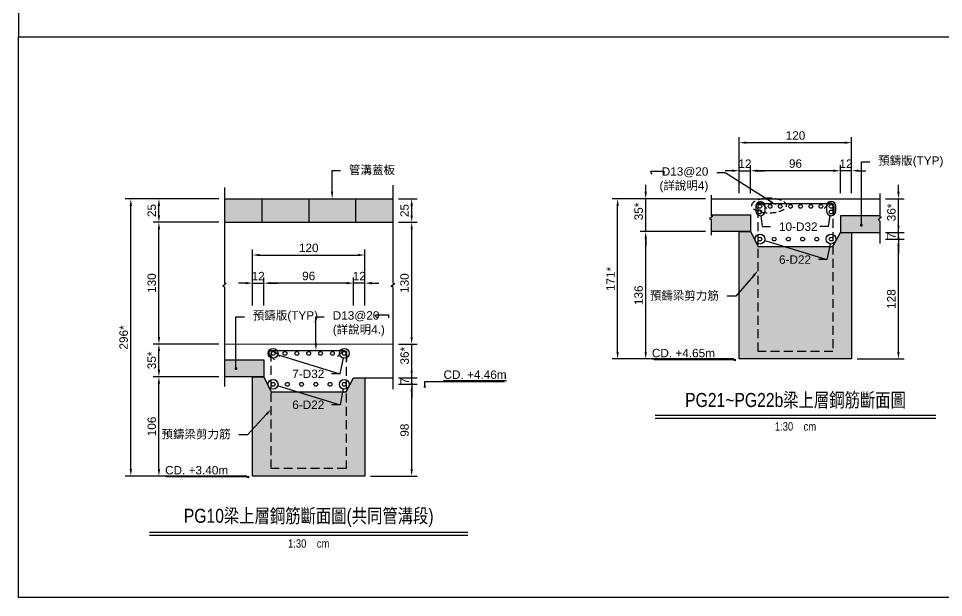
# Model space of a CAD drawing. Header units: millimetres. Extents: x 4668 to 40173, y -3560 to 14620.
# Drawn here: x 10666 to 11654, y 194 to 812 of the extents above; entities that cross this region are included whole.
import ezdxf
from ezdxf import colors
from ezdxf.entities.mleader import LeaderData, LeaderLine
from ezdxf.enums import TextEntityAlignment as Align
from ezdxf.math import Vec2, Vec3

# ---------------------------------------------------------------- set-up
doc = ezdxf.new("R2010")
doc.units = ezdxf.units.MM
doc.linetypes.add('DASHED', pattern=[19.05, 12.7, -6.35])
doc.linetypes.add('HIDDEN2', pattern=[4.7625, 3.175, -1.5875])
doc.layers.get('0').transparency = 0.5
for name, color, linetype, transparency in [('HB_0', 7, 'Continuous', 0.5), ('HB_HATCH', 253, 'Continuous', 0.5), ('預鑄版_HATCH', 253, 'Continuous', 0.8)]:
    doc.layers.add(name, color=color, linetype=linetype, transparency=transparency)
for name, color, linetype in [('HB_DIM', 1, 'Continuous'), ('HB_TXT_CTEXT', 2, 'Continuous'), ('鋼筋', 3, 'Continuous')]:
    doc.layers.add(name, color=color, linetype=linetype)
doc.styles.get("Standard").update_dxf_attribs({"font": 'arial.ttf'})
doc.dimstyles.new('30', dxfattribs={"dimscale": 3, "dimtxt": 3, "dimasz": 2.5, "dimexe": 2, "dimexo": 2, "dimgap": 1, "dimtad": 1, "dimdsep": 46, "dimtxsty": 'Standard', "dimcen": 0, "dimclrd": 1, "dimclre": 1, "dimclrt": 2, "dimadec": 0, "dimazin": 0, "dimtfac": 1, "dimtix": 1, "dimtmove": 2, "dimatfit": 3, "dimfxl": 1, "dimtolj": 1, "dimtzin": 0, "dimarcsym": 0})

# ---------------------------------------------------------------- blocks, each defined once
blk = doc.blocks.new('共管蓋板')
at = {"layer": 'HB_0'}
h = blk.add_hatch(color=253, dxfattribs=at)
h.dxf.hatch_style = 1
h.paths.add_polyline_path([(90, 0), (-90, 0), (-90, -25), (90, -25)])
at = {"layer": 'HB_0', "linetype": 'Continuous'}
for p, q in [((-90, 0), (90, 0)), ((-90, -25), (90, -25))]:
    blk.add_line(p, q, dxfattribs=at)
at = {"layer": 'HB_0'}
for points in [[(0, 0), (0, -25)], [(50, 0), (50, -25)], [(-50, 0), (-50, -25)]]:
    blk.add_lwpolyline(points, dxfattribs=at)
blk = doc.blocks.new('*U82')
at = {"layer": 'HB_0', "color": 3, "linetype": 'Continuous'}
blk.add_circle((0, 0), 2, dxfattribs=at)
blk = doc.blocks.new('*U81')
at = {"layer": 'HB_0', "color": 0, "linetype": 'ByBlock', "lineweight": -2}
for p in [(0, 0), (6.91, -13.54), (13.83, -27.07), (20.74, -40.61), (27.66, -54.14), (34.57, -67.68)]:
    blk.add_blockref('*U82', p, dxfattribs=at)
blk = doc.blocks.new('_DotBlank')
at = {"color": 0, "linetype": 'ByBlock', "lineweight": -2}
blk.add_line((-0.5, 0), (-1, 0), dxfattribs=at)
blk.add_circle((0, 0), 0.5, dxfattribs=at)
blk = doc.blocks.new('*U84')
at = {"layer": 'HB_0', "color": 3, "linetype": 'Continuous'}
blk.add_circle((0, 0), 2, dxfattribs=at)
blk = doc.blocks.new('*U83')
at = {"layer": 'HB_0', "color": 0, "linetype": 'ByBlock', "lineweight": -2}
for p in [(0, 0), (4.94, -9.67), (9.88, -19.34), (14.82, -29.01), (19.76, -38.67), (24.7, -48.34), (29.63, -58.01), (34.57, -67.68)]:
    blk.add_blockref('*U84', p, dxfattribs=at)
blk = doc.blocks.new('*U86')
at = {"layer": 'HB_0', "color": 3, "linetype": 'Continuous'}
blk.add_circle((0, 0), 2, dxfattribs=at)
blk = doc.blocks.new('*U85')
at = {"layer": 'HB_0', "color": 0, "linetype": 'ByBlock', "lineweight": -2}
for p in [(0, 0), (5.76, -11.28), (11.52, -22.56), (17.29, -33.84), (23.05, -45.12), (28.81, -56.4), (34.57, -67.68)]:
    blk.add_blockref('*U86', p, dxfattribs=at)
blk = doc.blocks.new('*U88')
at = {"layer": 'HB_0', "color": 3, "linetype": 'Continuous'}
blk.add_circle((0, 0), 2, dxfattribs=at)
blk = doc.blocks.new('*U87')
at = {"layer": 'HB_0', "color": 0, "linetype": 'ByBlock', "lineweight": -2}
for p in [(0, 0), (6.91, -13.54), (13.83, -27.07), (20.74, -40.61), (27.66, -54.14), (34.57, -67.68)]:
    blk.add_blockref('*U88', p, dxfattribs=at)
blk = doc.blocks.new('*D101')
at = {"layer": 'Defpoints', "color": 0}
for p in [(10785.57, 619.34), (10885.57, 619.34), (10915.57, 323.34)]:
    blk.add_point(p, dxfattribs=at)
at = {"layer": 'HB_DIM', "color": 1, "linetype": 'Continuous', "lineweight": -2}
for p, q in [((10879.57, 619.34), (10779.57, 619.34)), ((10785.57, 330.84), (10785.57, 611.84)), ((10909.57, 323.34), (10779.57, 323.34))]:
    blk.add_line(p, q, dxfattribs=at)
at = {"layer": 'HB_DIM', "color": 1}
for points in [[(10786.82, 611.84), (10784.32, 611.84), (10785.57, 619.34)], [(10784.32, 330.84), (10786.82, 330.84), (10785.57, 323.34)]]:
    blk.add_solid(points, dxfattribs=at)
at = {"layer": 'HB_DIM', "color": 2, "insert": (10777.93, 471.34), "char_height": 9, "attachment_point": 5, "rotation": 90}
blk.add_mtext('\\A1;296*', dxfattribs=at)
blk = doc.blocks.new('*D102')
at = {"layer": 'Defpoints', "color": 0}
for p in [(11065.57, 428.34), (11085.57, 428.34), (11065.57, 421.34)]:
    blk.add_point(p, dxfattribs=at)
at = {"layer": 'HB_DIM', "color": 1, "linetype": 'Continuous', "lineweight": -2}
for p, q in [((11085.57, 435.84), (11085.57, 443.34)), ((11071.57, 428.34), (11091.57, 428.34)), ((11085.57, 421.34), (11085.57, 428.34)), ((11071.57, 421.34), (11091.57, 421.34)), ((11085.57, 413.84), (11085.57, 406.34))]:
    blk.add_line(p, q, dxfattribs=at)
at = {"layer": 'HB_DIM', "color": 1}
for points in [[(11084.32, 435.84), (11086.82, 435.84), (11085.57, 428.34)], [(11086.82, 413.84), (11084.32, 413.84), (11085.57, 421.34)]]:
    blk.add_solid(points, dxfattribs=at)
at = {"layer": 'HB_DIM', "color": 2, "insert": (11078.07, 424.84), "char_height": 9, "attachment_point": 5, "rotation": 90}
blk.add_mtext('\\A1;7', dxfattribs=at)
blk = doc.blocks.new('*D103')
at = {"layer": 'Defpoints', "color": 0}
for p in [(11065.57, 464.34), (11085.57, 464.34), (11065.57, 428.34)]:
    blk.add_point(p, dxfattribs=at)
at = {"layer": 'HB_DIM', "color": 1, "linetype": 'Continuous', "lineweight": -2}
for p, q in [((11085.57, 471.84), (11085.57, 479.34)), ((11071.57, 464.34), (11091.57, 464.34)), ((11085.57, 428.34), (11085.57, 464.34)), ((11071.57, 428.34), (11091.57, 428.34)), ((11085.57, 420.84), (11085.57, 413.34))]:
    blk.add_line(p, q, dxfattribs=at)
at = {"layer": 'HB_DIM', "color": 1}
for points in [[(11084.32, 471.84), (11086.82, 471.84), (11085.57, 464.34)], [(11086.82, 420.84), (11084.32, 420.84), (11085.57, 428.34)]]:
    blk.add_solid(points, dxfattribs=at)
at = {"layer": 'HB_DIM', "color": 2, "insert": (11078.07, 451.84), "char_height": 9, "attachment_point": 5, "rotation": 90}
blk.add_mtext('\\A1;36*', dxfattribs=at)
blk = doc.blocks.new('*D104')
at = {"layer": 'Defpoints', "color": 0}
for p in [(11065.57, 421.34), (11085.57, 421.34), (11035.57, 323.34)]:
    blk.add_point(p, dxfattribs=at)
at = {"layer": 'HB_DIM', "color": 1, "linetype": 'Continuous', "lineweight": -2}
for p, q in [((11071.57, 421.34), (11091.57, 421.34)), ((11085.57, 330.84), (11085.57, 413.84)), ((11041.57, 323.34), (11091.57, 323.34))]:
    blk.add_line(p, q, dxfattribs=at)
at = {"layer": 'HB_DIM', "color": 1}
for points in [[(11086.82, 413.84), (11084.32, 413.84), (11085.57, 421.34)], [(11084.32, 330.84), (11086.82, 330.84), (11085.57, 323.34)]]:
    blk.add_solid(points, dxfattribs=at)
at = {"layer": 'HB_DIM', "color": 2, "insert": (11077.98, 372.34), "char_height": 9, "attachment_point": 5, "rotation": 90}
blk.add_mtext('\\A1;98', dxfattribs=at)
blk = doc.blocks.new('*D105')
at = {"layer": 'Defpoints', "color": 0}
for p in [(11065.57, 594.34), (11085.57, 594.34), (11065.57, 464.34)]:
    blk.add_point(p, dxfattribs=at)
at = {"layer": 'HB_DIM', "color": 1, "linetype": 'Continuous', "lineweight": -2}
for p, q in [((11071.57, 594.34), (11091.57, 594.34)), ((11085.57, 471.84), (11085.57, 586.84)), ((11071.57, 464.34), (11091.57, 464.34))]:
    blk.add_line(p, q, dxfattribs=at)
at = {"layer": 'HB_DIM', "color": 1}
for points in [[(11086.82, 586.84), (11084.32, 586.84), (11085.57, 594.34)], [(11084.32, 471.84), (11086.82, 471.84), (11085.57, 464.34)]]:
    blk.add_solid(points, dxfattribs=at)
at = {"layer": 'HB_DIM', "color": 2, "insert": (11077.98, 529.34), "char_height": 9, "attachment_point": 5, "rotation": 90}
blk.add_mtext('\\A1;130', dxfattribs=at)
blk = doc.blocks.new('*D106')
at = {"layer": 'Defpoints', "color": 0}
for p in [(11065.57, 619.34), (11085.57, 619.34), (11065.57, 594.34)]:
    blk.add_point(p, dxfattribs=at)
at = {"layer": 'HB_DIM', "color": 1, "linetype": 'Continuous', "lineweight": -2}
for p, q in [((11071.57, 619.34), (11091.57, 619.34)), ((11085.57, 601.84), (11085.57, 611.84)), ((11071.57, 594.34), (11091.57, 594.34))]:
    blk.add_line(p, q, dxfattribs=at)
at = {"layer": 'HB_DIM', "color": 1}
for points in [[(11086.82, 611.84), (11084.32, 611.84), (11085.57, 619.34)], [(11084.32, 601.84), (11086.82, 601.84), (11085.57, 594.34)]]:
    blk.add_solid(points, dxfattribs=at)
at = {"layer": 'HB_DIM', "color": 2, "insert": (11077.98, 606.84), "char_height": 9, "attachment_point": 5, "rotation": 90}
blk.add_mtext('\\A1;25', dxfattribs=at)
blk = doc.blocks.new('*D107')
at = {"layer": 'Defpoints', "color": 0}
for p in [(10815.57, 619.34), (10885.57, 619.34), (10885.57, 594.34)]:
    blk.add_point(p, dxfattribs=at)
at = {"layer": 'HB_DIM', "color": 1, "linetype": 'Continuous', "lineweight": -2}
for p, q in [((10879.57, 619.34), (10809.57, 619.34)), ((10815.57, 601.84), (10815.57, 611.84)), ((10879.57, 594.34), (10809.57, 594.34))]:
    blk.add_line(p, q, dxfattribs=at)
at = {"layer": 'HB_DIM', "color": 1}
for points in [[(10816.82, 611.84), (10814.32, 611.84), (10815.57, 619.34)], [(10814.32, 601.84), (10816.82, 601.84), (10815.57, 594.34)]]:
    blk.add_solid(points, dxfattribs=at)
at = {"layer": 'HB_DIM', "color": 2, "insert": (10807.98, 606.84), "char_height": 9, "attachment_point": 5, "rotation": 90}
blk.add_mtext('\\A1;25', dxfattribs=at)
blk = doc.blocks.new('*D108')
at = {"layer": 'Defpoints', "color": 0}
for p in [(10815.57, 594.34), (10885.57, 594.34), (10885.57, 464.34)]:
    blk.add_point(p, dxfattribs=at)
at = {"layer": 'HB_DIM', "color": 1, "linetype": 'Continuous', "lineweight": -2}
for p, q in [((10879.57, 594.34), (10809.57, 594.34)), ((10815.57, 471.84), (10815.57, 586.84)), ((10879.57, 464.34), (10809.57, 464.34))]:
    blk.add_line(p, q, dxfattribs=at)
at = {"layer": 'HB_DIM', "color": 1}
for points in [[(10816.82, 586.84), (10814.32, 586.84), (10815.57, 594.34)], [(10814.32, 471.84), (10816.82, 471.84), (10815.57, 464.34)]]:
    blk.add_solid(points, dxfattribs=at)
at = {"layer": 'HB_DIM', "color": 2, "insert": (10807.98, 529.34), "char_height": 9, "attachment_point": 5, "rotation": 90}
blk.add_mtext('\\A1;130', dxfattribs=at)
blk = doc.blocks.new('*D109')
at = {"layer": 'Defpoints', "color": 0}
for p in [(10815.57, 429.34), (10885.57, 429.34), (10915.57, 323.34)]:
    blk.add_point(p, dxfattribs=at)
at = {"layer": 'HB_DIM', "color": 1, "linetype": 'Continuous', "lineweight": -2}
for p, q in [((10879.57, 429.34), (10809.57, 429.34)), ((10815.57, 330.84), (10815.57, 421.84)), ((10909.57, 323.34), (10809.57, 323.34))]:
    blk.add_line(p, q, dxfattribs=at)
at = {"layer": 'HB_DIM', "color": 1}
for points in [[(10816.82, 421.84), (10814.32, 421.84), (10815.57, 429.34)], [(10814.32, 330.84), (10816.82, 330.84), (10815.57, 323.34)]]:
    blk.add_solid(points, dxfattribs=at)
at = {"layer": 'HB_DIM', "color": 2, "insert": (10807.98, 376.34), "char_height": 9, "attachment_point": 5, "rotation": 90}
blk.add_mtext('\\A1;106', dxfattribs=at)
blk = doc.blocks.new('*D110')
at = {"layer": 'Defpoints', "color": 0}
for p in [(10927.57, 529.34), (10927.57, 499.34), (11023.57, 499.34)]:
    blk.add_point(p, dxfattribs=at)
at = {"layer": 'HB_DIM', "color": 1, "linetype": 'Continuous', "lineweight": -2}
for p, q in [((10927.57, 505.34), (10927.57, 535.34)), ((11023.57, 505.34), (11023.57, 535.34)), ((11016.07, 529.34), (10935.07, 529.34))]:
    blk.add_line(p, q, dxfattribs=at)
at = {"layer": 'HB_DIM', "color": 1}
for points in [[(10935.07, 530.59), (10935.07, 528.09), (10927.57, 529.34)], [(11016.07, 528.09), (11016.07, 530.59), (11023.57, 529.34)]]:
    blk.add_solid(points, dxfattribs=at)
at = {"layer": 'HB_DIM', "color": 2, "insert": (10975.57, 536.93), "char_height": 9, "attachment_point": 5}
blk.add_mtext('\\A1;96', dxfattribs=at)
blk = doc.blocks.new('*D111')
at = {"layer": 'Defpoints', "color": 0}
for p in [(11035.57, 559.34), (10915.57, 499.34), (11035.57, 499.34)]:
    blk.add_point(p, dxfattribs=at)
at = {"layer": 'HB_DIM', "color": 1, "linetype": 'Continuous', "lineweight": -2}
for p, q in [((10915.57, 505.34), (10915.57, 565.34)), ((11035.57, 505.34), (11035.57, 565.34)), ((10923.07, 559.34), (11028.07, 559.34))]:
    blk.add_line(p, q, dxfattribs=at)
at = {"layer": 'HB_DIM', "color": 1}
for points in [[(10923.07, 560.59), (10923.07, 558.09), (10915.57, 559.34)], [(11028.07, 558.09), (11028.07, 560.59), (11035.57, 559.34)]]:
    blk.add_solid(points, dxfattribs=at)
at = {"layer": 'HB_DIM', "color": 2, "insert": (10975.57, 566.93), "char_height": 9, "attachment_point": 5}
blk.add_mtext('\\A1;120', dxfattribs=at)
blk = doc.blocks.new('*D112')
at = {"layer": 'Defpoints', "color": 0}
for p in [(10927.57, 529.34), (10915.57, 499.34), (10927.57, 499.34)]:
    blk.add_point(p, dxfattribs=at)
at = {"layer": 'HB_DIM', "color": 1, "linetype": 'Continuous', "lineweight": -2}
for p, q in [((10915.57, 505.34), (10915.57, 535.34)), ((10927.57, 505.34), (10927.57, 535.34)), ((10908.07, 529.34), (10900.57, 529.34)), ((10915.57, 529.34), (10927.57, 529.34)), ((10935.07, 529.34), (10942.57, 529.34))]:
    blk.add_line(p, q, dxfattribs=at)
at = {"layer": 'HB_DIM', "color": 1}
for points in [[(10908.07, 528.09), (10908.07, 530.59), (10915.57, 529.34)], [(10935.07, 530.59), (10935.07, 528.09), (10927.57, 529.34)]]:
    blk.add_solid(points, dxfattribs=at)
at = {"layer": 'HB_DIM', "color": 2, "insert": (10921.57, 536.85), "char_height": 9, "attachment_point": 5}
blk.add_mtext('\\A1;12', dxfattribs=at)
blk = doc.blocks.new('*D113')
at = {"layer": 'Defpoints', "color": 0}
for p in [(11023.57, 529.34), (11023.57, 499.34), (11035.57, 499.34)]:
    blk.add_point(p, dxfattribs=at)
at = {"layer": 'HB_DIM', "color": 1, "linetype": 'Continuous', "lineweight": -2}
for p, q in [((11023.57, 505.34), (11023.57, 535.34)), ((11035.57, 505.34), (11035.57, 535.34)), ((11016.07, 529.34), (11008.57, 529.34)), ((11035.57, 529.34), (11023.57, 529.34)), ((11043.07, 529.34), (11050.57, 529.34))]:
    blk.add_line(p, q, dxfattribs=at)
at = {"layer": 'HB_DIM', "color": 1}
for points in [[(11016.07, 528.09), (11016.07, 530.59), (11023.57, 529.34)], [(11043.07, 530.59), (11043.07, 528.09), (11035.57, 529.34)]]:
    blk.add_solid(points, dxfattribs=at)
at = {"layer": 'HB_DIM', "color": 2, "insert": (11029.57, 536.85), "char_height": 9, "attachment_point": 5}
blk.add_mtext('\\A1;12', dxfattribs=at)
blk = doc.blocks.new('_Dot')
at = {"color": 0, "linetype": 'ByBlock', "lineweight": -2}
blk.add_line((-0.5, 0), (-1, 0), dxfattribs=at)
at = {"color": 0, "linetype": 'ByBlock', "const_width": 0.5}
blk.add_lwpolyline([(-0.25, 0, 1), (0.25, 0, 1)], format="xyb", close=True, dxfattribs=at)
blk = doc.blocks.new('A$C4606365A')
at = {"layer": 'HB_0', "linetype": 'Continuous'}
blk.add_lwpolyline([(0, 106), (12, 106), (20, 90), (100, 90), (108, 105), (120, 105), (120, 0), (0, 0), (0, 106)], dxfattribs=at)
blk = doc.blocks.new('*D114')
at = {"layer": 'Defpoints', "color": 0}
for p in [(11447.57, 649.34), (11447.57, 619.34), (11543.57, 619.34)]:
    blk.add_point(p, dxfattribs=at)
at = {"layer": 'HB_DIM', "color": 1, "linetype": 'Continuous', "lineweight": -2}
for p, q in [((11447.57, 625.34), (11447.57, 655.34)), ((11543.57, 625.34), (11543.57, 655.34)), ((11536.07, 649.34), (11455.07, 649.34))]:
    blk.add_line(p, q, dxfattribs=at)
at = {"layer": 'HB_DIM', "color": 1}
for points in [[(11455.07, 650.59), (11455.07, 648.09), (11447.57, 649.34)], [(11536.07, 648.09), (11536.07, 650.59), (11543.57, 649.34)]]:
    blk.add_solid(points, dxfattribs=at)
at = {"layer": 'HB_DIM', "color": 2, "insert": (11495.57, 656.93), "char_height": 9, "attachment_point": 5}
blk.add_mtext('\\A1;96', dxfattribs=at)
blk = doc.blocks.new('*D115')
at = {"layer": 'Defpoints', "color": 0}
for p in [(11555.57, 679.34), (11435.57, 619.34), (11555.57, 619.34)]:
    blk.add_point(p, dxfattribs=at)
at = {"layer": 'HB_DIM', "color": 1, "linetype": 'Continuous', "lineweight": -2}
for p, q in [((11435.57, 625.34), (11435.57, 685.34)), ((11555.57, 625.34), (11555.57, 685.34)), ((11443.07, 679.34), (11548.07, 679.34))]:
    blk.add_line(p, q, dxfattribs=at)
at = {"layer": 'HB_DIM', "color": 1}
for points in [[(11443.07, 680.59), (11443.07, 678.09), (11435.57, 679.34)], [(11548.07, 678.09), (11548.07, 680.59), (11555.57, 679.34)]]:
    blk.add_solid(points, dxfattribs=at)
at = {"layer": 'HB_DIM', "color": 2, "insert": (11495.57, 686.93), "char_height": 9, "attachment_point": 5}
blk.add_mtext('\\A1;120', dxfattribs=at)
blk = doc.blocks.new('*D116')
at = {"layer": 'Defpoints', "color": 0}
for p in [(11447.57, 649.34), (11435.57, 619.34), (11447.57, 619.34)]:
    blk.add_point(p, dxfattribs=at)
at = {"layer": 'HB_DIM', "color": 1, "linetype": 'Continuous', "lineweight": -2}
for p, q in [((11435.57, 625.34), (11435.57, 655.34)), ((11447.57, 625.34), (11447.57, 655.34)), ((11428.07, 649.34), (11420.57, 649.34)), ((11435.57, 649.34), (11447.57, 649.34)), ((11455.07, 649.34), (11462.57, 649.34))]:
    blk.add_line(p, q, dxfattribs=at)
at = {"layer": 'HB_DIM', "color": 1}
for points in [[(11428.07, 648.09), (11428.07, 650.59), (11435.57, 649.34)], [(11455.07, 650.59), (11455.07, 648.09), (11447.57, 649.34)]]:
    blk.add_solid(points, dxfattribs=at)
at = {"layer": 'HB_DIM', "color": 2, "insert": (11441.57, 656.85), "char_height": 9, "attachment_point": 5}
blk.add_mtext('\\A1;12', dxfattribs=at)
blk = doc.blocks.new('*D117')
at = {"layer": 'Defpoints', "color": 0}
for p in [(11543.57, 649.34), (11543.57, 619.34), (11555.57, 619.34)]:
    blk.add_point(p, dxfattribs=at)
at = {"layer": 'HB_DIM', "color": 1, "linetype": 'Continuous', "lineweight": -2}
for p, q in [((11543.57, 625.34), (11543.57, 655.34)), ((11555.57, 625.34), (11555.57, 655.34)), ((11536.07, 649.34), (11528.57, 649.34)), ((11555.57, 649.34), (11543.57, 649.34)), ((11563.07, 649.34), (11570.57, 649.34))]:
    blk.add_line(p, q, dxfattribs=at)
at = {"layer": 'HB_DIM', "color": 1}
for points in [[(11536.07, 648.09), (11536.07, 650.59), (11543.57, 649.34)], [(11563.07, 650.59), (11563.07, 648.09), (11555.57, 649.34)]]:
    blk.add_solid(points, dxfattribs=at)
at = {"layer": 'HB_DIM', "color": 2, "insert": (11549.57, 656.85), "char_height": 9, "attachment_point": 5}
blk.add_mtext('\\A1;12', dxfattribs=at)
blk = doc.blocks.new('*D118')
at = {"layer": 'Defpoints', "color": 0}
for p in [(11335.57, 584.34), (11405.43, 584.34), (11435.57, 448.34)]:
    blk.add_point(p, dxfattribs=at)
at = {"layer": 'HB_DIM', "color": 1, "linetype": 'Continuous', "lineweight": -2}
for p, q in [((11399.43, 584.34), (11329.57, 584.34)), ((11335.57, 455.84), (11335.57, 576.84)), ((11429.57, 448.34), (11329.57, 448.34))]:
    blk.add_line(p, q, dxfattribs=at)
at = {"layer": 'HB_DIM', "color": 1}
for points in [[(11336.82, 576.84), (11334.32, 576.84), (11335.57, 584.34)], [(11334.32, 455.84), (11336.82, 455.84), (11335.57, 448.34)]]:
    blk.add_solid(points, dxfattribs=at)
at = {"layer": 'HB_DIM', "color": 2, "insert": (11327.98, 516.34), "char_height": 9, "attachment_point": 5, "rotation": 90}
blk.add_mtext('\\A1;136', dxfattribs=at)
blk = doc.blocks.new('*D119')
at = {"layer": 'Defpoints', "color": 0}
for p in [(11305.57, 619.34), (11405.57, 619.34), (11435.57, 448.34)]:
    blk.add_point(p, dxfattribs=at)
at = {"layer": 'HB_DIM', "color": 1, "linetype": 'Continuous', "lineweight": -2}
for p, q in [((11399.57, 619.34), (11299.57, 619.34)), ((11305.57, 455.84), (11305.57, 611.84)), ((11429.57, 448.34), (11299.57, 448.34))]:
    blk.add_line(p, q, dxfattribs=at)
at = {"layer": 'HB_DIM', "color": 1}
for points in [[(11306.82, 611.84), (11304.32, 611.84), (11305.57, 619.34)], [(11304.32, 455.84), (11306.82, 455.84), (11305.57, 448.34)]]:
    blk.add_solid(points, dxfattribs=at)
at = {"layer": 'HB_DIM', "color": 2, "insert": (11298, 533.84), "char_height": 9, "attachment_point": 5, "rotation": 90}
blk.add_mtext('\\A1;171*', dxfattribs=at)
blk = doc.blocks.new('*D120')
at = {"layer": 'Defpoints', "color": 0}
for p in [(11335.57, 619.34), (11405.57, 619.34), (11405.43, 584.34)]:
    blk.add_point(p, dxfattribs=at)
at = {"layer": 'HB_DIM', "color": 1, "linetype": 'Continuous', "lineweight": -2}
for p, q in [((11335.57, 626.84), (11335.57, 634.34)), ((11399.57, 619.34), (11329.57, 619.34)), ((11335.57, 584.34), (11335.57, 619.34)), ((11399.43, 584.34), (11329.57, 584.34)), ((11335.57, 576.84), (11335.57, 569.34))]:
    blk.add_line(p, q, dxfattribs=at)
at = {"layer": 'HB_DIM', "color": 1}
for points in [[(11334.32, 626.84), (11336.82, 626.84), (11335.57, 619.34)], [(11336.82, 576.84), (11334.32, 576.84), (11335.57, 584.34)]]:
    blk.add_solid(points, dxfattribs=at)
at = {"layer": 'HB_DIM', "color": 2, "insert": (11328.07, 605.84), "char_height": 9, "attachment_point": 5, "rotation": 90}
blk.add_mtext('\\A1;35*', dxfattribs=at)
blk = doc.blocks.new('*D121')
at = {"layer": 'Defpoints', "color": 0}
for p in [(11585.57, 583.34), (11605.57, 583.34), (11585.57, 576.34)]:
    blk.add_point(p, dxfattribs=at)
at = {"layer": 'HB_DIM', "color": 1, "linetype": 'Continuous', "lineweight": -2}
for p, q in [((11605.57, 590.84), (11605.57, 598.34)), ((11591.57, 583.34), (11611.57, 583.34)), ((11605.57, 576.34), (11605.57, 583.34)), ((11591.57, 576.34), (11611.57, 576.34)), ((11605.57, 568.84), (11605.57, 561.34))]:
    blk.add_line(p, q, dxfattribs=at)
at = {"layer": 'HB_DIM', "color": 1}
for points in [[(11604.32, 590.84), (11606.82, 590.84), (11605.57, 583.34)], [(11606.82, 568.84), (11604.32, 568.84), (11605.57, 576.34)]]:
    blk.add_solid(points, dxfattribs=at)
at = {"layer": 'HB_DIM', "color": 2, "insert": (11598.07, 579.84), "char_height": 9, "attachment_point": 5, "rotation": 90}
blk.add_mtext('\\A1;7', dxfattribs=at)
blk = doc.blocks.new('*D122')
at = {"layer": 'Defpoints', "color": 0}
for p in [(11585.57, 619.34), (11605.57, 619.34), (11585.57, 583.34)]:
    blk.add_point(p, dxfattribs=at)
at = {"layer": 'HB_DIM', "color": 1, "linetype": 'Continuous', "lineweight": -2}
for p, q in [((11605.57, 626.84), (11605.57, 634.34)), ((11591.57, 619.34), (11611.57, 619.34)), ((11605.57, 583.34), (11605.57, 619.34)), ((11591.57, 583.34), (11611.57, 583.34)), ((11605.57, 575.84), (11605.57, 568.34))]:
    blk.add_line(p, q, dxfattribs=at)
at = {"layer": 'HB_DIM', "color": 1}
for points in [[(11604.32, 626.84), (11606.82, 626.84), (11605.57, 619.34)], [(11606.82, 575.84), (11604.32, 575.84), (11605.57, 583.34)]]:
    blk.add_solid(points, dxfattribs=at)
at = {"layer": 'HB_DIM', "color": 2, "insert": (11598.07, 604.84), "char_height": 9, "attachment_point": 5, "rotation": 90}
blk.add_mtext('\\A1;36*', dxfattribs=at)
blk = doc.blocks.new('*D123')
at = {"layer": 'Defpoints', "color": 0}
for p in [(11585.57, 576.34), (11605.57, 576.34), (11555.57, 448.34)]:
    blk.add_point(p, dxfattribs=at)
at = {"layer": 'HB_DIM', "color": 1, "linetype": 'Continuous', "lineweight": -2}
for p, q in [((11591.57, 576.34), (11611.57, 576.34)), ((11605.57, 455.84), (11605.57, 568.84)), ((11561.57, 448.34), (11611.57, 448.34))]:
    blk.add_line(p, q, dxfattribs=at)
at = {"layer": 'HB_DIM', "color": 1}
for points in [[(11606.82, 568.84), (11604.32, 568.84), (11605.57, 576.34)], [(11604.32, 455.84), (11606.82, 455.84), (11605.57, 448.34)]]:
    blk.add_solid(points, dxfattribs=at)
at = {"layer": 'HB_DIM', "color": 2, "insert": (11597.98, 512.34), "char_height": 9, "attachment_point": 5, "rotation": 90}
blk.add_mtext('\\A1;128', dxfattribs=at)
blk = doc.blocks.new('*D170')
at = {"layer": 'Defpoints', "color": 0}
for p in [(10815.57, 464.34), (10885.57, 464.34), (10885.57, 429.34)]:
    blk.add_point(p, dxfattribs=at)
at = {"layer": 'HB_DIM', "color": 1, "linetype": 'Continuous', "lineweight": -2}
for p, q in [((10879.57, 464.34), (10809.57, 464.34)), ((10815.57, 436.84), (10815.57, 456.84)), ((10879.57, 429.34), (10809.57, 429.34))]:
    blk.add_line(p, q, dxfattribs=at)
at = {"layer": 'HB_DIM', "color": 1}
for points in [[(10816.82, 456.84), (10814.32, 456.84), (10815.57, 464.34)], [(10814.32, 436.84), (10816.82, 436.84), (10815.57, 429.34)]]:
    blk.add_solid(points, dxfattribs=at)
at = {"layer": 'HB_DIM', "color": 2, "insert": (10807.93, 446.84), "char_height": 9, "attachment_point": 5, "rotation": 90}
blk.add_mtext('\\A1;35*', dxfattribs=at)

msp = doc.modelspace()

# ---------------------------------------------------------------- hatches: boundary and pattern name
at = {"layer": 'HB_0'}
msp.add_hatch(color=253, dxfattribs=at).paths.add_polyline_path([(11447.575, 602.337), (11405.575, 602.337), (11405.575, 602.037, 0.5294727), (11407.428, 600.777), (11403.721, 597.896, -0.5294727), (11405.575, 596.651), (11405.575, 584.337), (11447.575, 584.337)])
h = msp.add_hatch(color=253, dxfattribs=at)
h.dxf.hatch_style = 1
h.paths.add_polyline_path([(10915.575, 323.337), (10915.575, 429.337), (10927.575, 429.337), (10935.575, 413.336), (11015.575, 413.336), (11023.575, 428.337), (11035.575, 428.337), (11035.575, 323.337)])
at = {"layer": 'HB_HATCH'}
msp.add_hatch(color=256, dxfattribs=at).paths.add_polyline_path([(11585.575, 583.337), (11585.575, 595.651, 0.5294727), (11583.721, 596.896), (11587.428, 599.777, -0.5294727), (11585.575, 601.037), (11585.575, 601.337), (11543.575, 601.337), (11543.575, 583.337)])
h = msp.add_hatch(color=256, dxfattribs=at)
h.dxf.hatch_style = 2
h.paths.add_polyline_path([(11435.575, 584.337), (11447.575, 584.337), (11455.575, 568.337), (11535.575, 568.337), (11543.575, 583.337), (11555.575, 583.337), (11555.575, 448.337), (11435.575, 448.337)])
at = {"layer": '預鑄版_HATCH', "linetype": 'Continuous'}
h = msp.add_hatch(color=256, dxfattribs=at)
h.dxf.hatch_style = 2
h.paths.add_polyline_path([(10885.575, 447.336), (10885.575, 429.336), (10927.575, 429.336), (10927.575, 447.336)])

# ---------------------------------------------------------------- linework, layer by layer
msp.add_lwpolyline([(11023.575, 428.337), (11065.575, 428.337)])
at = {"layer": 'Defpoints', "color": 1, "linetype": 'Continuous'}
for points in [[(10665.575, 1851.197), (10665.575, 792.197), (15399.575, 792.197), (15399.575, 1851.197)], [(10665.575, 792.197), (13032.575, 792.197), (13032.575, 460.697), (12434.075, 460.697), (12434.075, 193.697), (10665.575, 193.697), (10665.575, 792.197)]]:
    msp.add_lwpolyline(points, dxfattribs=at)
at = {"layer": 'HB_0'}
for p, q in [((11405.575, 619.337), (11585.575, 619.337)), ((10885.575, 464.386), (11065.575, 464.337))]:
    msp.add_line(p, q, dxfattribs=at)
at = {"layer": 'HB_0', "ltscale": 0.5}
msp.add_line((10915.575, 323.337), (10915.575, 429.337), dxfattribs=at)
at = {"layer": 'HB_0', "color": 4}
msp.add_line((11035.575, 323.337), (10915.575, 323.337), dxfattribs=at)
at = {"layer": 'HB_0', "ltscale": 0.5}
for points in [[(11405.575, 602.337), (11447.575, 602.337), (11447.575, 584.337), (11405.575, 584.337)], [(11585.575, 601.337), (11543.575, 601.337), (11543.575, 583.337), (11585.575, 583.337)], [(11435.575, 584.337), (11447.575, 584.337), (11455.575, 568.337), (11535.575, 568.337), (11543.575, 583.337), (11555.575, 583.337), (11555.575, 448.337), (11435.575, 448.337), (11435.575, 584.337)]]:
    msp.add_lwpolyline(points, dxfattribs=at)
at = {"layer": 'HB_0', "color": 7, "linetype": 'Continuous'}
msp.add_lwpolyline([(10885.575, 447.336), (10927.575, 447.336), (10927.575, 429.336), (10885.575, 429.336)], dxfattribs=at)
at = {"layer": 'HB_0', "color": 3, "linetype": 'Continuous'}
for centre in [(11457.575, 605.337), (11533.575, 605.337)]:
    msp.add_circle(centre, 2, dxfattribs=at)
at = {"layer": 'HB_DIM', "linetype": 'Continuous'}
for points in [[(11065.575, 634.086), (11065.575, 530.037, 0.5294727), (11067.428, 528.777), (11063.721, 525.896, -0.5328152), (11065.575, 524.637), (11065.575, 416.075)], [(10885.575, 631.354), (10885.575, 530.305, 0.5294727), (10887.428, 529.045), (10883.721, 526.164, -0.5328152), (10885.575, 524.905), (10885.575, 418.856)], [(11405.575, 623.086), (11405.575, 602.037, 0.5294727), (11407.428, 600.777), (11403.721, 597.896, -0.5328152), (11405.575, 596.637), (11405.575, 580.588)], [(11585.575, 625.086), (11585.575, 601.037, 0.5294727), (11587.428, 599.777), (11583.721, 596.896, -0.5328152), (11585.575, 595.637), (11585.575, 571.588)]]:
    msp.add_lwpolyline(points, format="xyb", dxfattribs=at)
for points in [[(11463.075, 611.337, 1), (11453.075, 611.337), (11453.075, 606.337, 1), (11463.075, 606.337)], [(11538.575, 611.369, 1), (11528.575, 611.369), (11528.575, 606.369, 1), (11538.575, 606.369)]]:
    msp.add_lwpolyline(points, format="xyb", close=True, dxfattribs=at)
at = {"layer": 'HB_DIM', "color": 1, "linetype": 'ByBlock', "lineweight": -2}
for points in [[(11458.624, 601.367), (11459.917, 589.639), (11468.917, 589.639)], [(11532.164, 601.572), (11530.545, 589.639), (11521.545, 589.639)]]:
    msp.add_lwpolyline(points, dxfattribs=at)
at = {"layer": 'HB_DIM', "linetype": 'DASHED', "ltscale": 0.5}
msp.add_ellipse((11467.292, 612.197), major_axis=(-18.378, 0), ratio=0.4416189, dxfattribs=at)
at = {"layer": 'HB_TXT_CTEXT', "color": 3, "linetype": 'Continuous'}
for p, q in [((11345.575, 388.337), (11645.575, 388.337)), ((10805.575, 263.337), (11145.575, 263.337))]:
    msp.add_line(p, q, dxfattribs=at)
at = {"layer": 'HB_TXT_CTEXT', "color": 1, "linetype": 'Continuous'}
for p, q in [((11345.575, 385.337), (11645.575, 385.337)), ((10805.575, 260.337), (11145.575, 260.337))]:
    msp.add_line(p, q, dxfattribs=at)
at = {"layer": 'HB_TXT_CTEXT', "linetype": 'Continuous'}
for points in [[(11342.584, 645.753), (11341.252, 647.247, -0.647602), (11342.058, 649.046), (11354.792, 649.046), (11354.792, 645.539)], [(11048.608, 492.369), (11047.276, 493.864, -0.647602), (11048.082, 495.662), (11060.816, 495.662), (11060.816, 492.156)]]:
    msp.add_lwpolyline(points, format="xyb", dxfattribs=at)
at = {"layer": '鋼筋', "linetype": 'Continuous'}
for points in [[(11459.576, 604.41), (11454.627, 609.359, -0.6681786), (11456.748, 614.481), (11533.509, 614.481, -0.4142136), (11536.509, 611.481), (11536.509, 603.349)], [(11459.576, 604.41), (11454.627, 609.359, -0.6681786), (11456.748, 614.481), (11533.509, 614.481, -0.4142136), (11536.509, 611.481), (11536.509, 603.349)], [(10939.076, 447.378), (10934.127, 452.327, -0.6681786), (10936.248, 457.449), (11013.009, 457.449, -0.4142136), (11016.009, 454.449), (11016.009, 446.317)]]:
    msp.add_lwpolyline(points, format="xyb", dxfattribs=at)
at = {"layer": '鋼筋', "linetype": 'HIDDEN2', "ltscale": 3}
for points in [[(11526.357, 609.187), (11531.307, 614.137, -0.6681786), (11535.575, 612.369), (11535.575, 456.337), (11455.575, 456.337), (11455.575, 612.369, -0.6681786), (11459.842, 614.137), (11464.792, 609.187)], [(11006.357, 451.155), (11011.307, 456.105, -0.6681786), (11015.575, 454.337), (11015.575, 331.337), (10935.575, 331.337), (10935.575, 454.337, -0.6681786), (10939.842, 456.105), (10944.792, 451.155)]]:
    msp.add_lwpolyline(points, format="xyb", dxfattribs=at)

# ---------------------------------------------------------------- block references
at = {"color": 4}
msp.add_blockref('A$C4606365A', (10915.575, 323.337), dxfattribs=at)
at = {"layer": 'HB_0', "color": 7, "rotation": 62.94022679199499}
for name, p in [('*U83', (11457.575, 611.337)), ('*U81', (11457.575, 576.337)), ('*U85', (10937.575, 454.337)), ('*U87', (10937.575, 421.337))]:
    msp.add_blockref(name, p, dxfattribs=at)
at = {"layer": 'HB_0'}
msp.add_blockref('共管蓋板', (10975.575, 619.381), dxfattribs=at)

# ---------------------------------------------------------------- texts
at = {"layer": 'HB_DIM', "color": 2, "linetype": 'Continuous', "insert": (11477.917, 594.139), "char_height": 9, "attachment_point": 1, "rotation": 0}
msp.add_mtext('10-D32', dxfattribs=at)
at = {"layer": 'HB_TXT_CTEXT', "color": 3, "linetype": 'Continuous', "width": 0.8}
for s, p in [('PG21~PG22b梁上層鋼筋斷面圖', (11495.575, 404.837)), ('PG10梁上層鋼筋斷面圖(共同管溝段)', (10975.575, 279.837))]:
    msp.add_text(s, height=15, rotation=360, dxfattribs=at).set_placement(p, align=Align.MIDDLE)
at = {"layer": 'HB_TXT_CTEXT', "linetype": 'Continuous', "width": 0.8}
for p in [(11495.575, 376.337), (10975.575, 251.337)]:
    msp.add_text('1:30    cm', height=9, rotation=360, dxfattribs=at).set_placement(p, align=Align.MIDDLE)

# ---------------------------------------------------------------- dimensions: what is measured, and where the dimension line sits
at = {"layer": 'HB_DIM', "linetype": 'Continuous'}
for base, p1, p2, picture, middle in [((11555.575, 679.337), (11435.575, 619.337), (11555.575, 619.337), '*D115', (11495.575, 686.931)), ((11447.575, 649.337), (11435.575, 619.337), (11447.575, 619.337), '*D116', (11441.575, 656.855)), ((11035.575, 559.336), (10915.575, 499.336), (11035.575, 499.336), '*D111', (10975.575, 566.93)), ((10927.575, 529.336), (10915.575, 499.336), (10927.575, 499.336), '*D112', (10921.575, 536.854))]:
    dim = msp.add_linear_dim(base=base, p1=p1, p2=p2, dimstyle='30', dxfattribs=at)
    dim.commit()
    dim.dimension.update_dxf_attribs({"geometry": picture, "text_midpoint": middle})
for base, p1, p2, angle, picture, middle in [((11447.575, 649.337), (11543.575, 619.337), (11447.575, 619.337), 180, '*D114', (11495.575, 656.931)), ((11543.575, 649.337), (11555.575, 619.337), (11543.575, 619.337), 180, '*D117', (11549.575, 656.855)), ((10815.575, 619.337), (10885.575, 594.337), (10885.575, 619.337), 90, '*D107', (10807.98, 606.837)), ((11085.575, 619.337), (11065.575, 594.337), (11065.575, 619.337), 90, '*D106', (11077.98, 606.837)), ((10815.575, 594.337), (10885.575, 464.337), (10885.575, 594.337), 90, '*D108', (10807.98, 529.337)), ((11085.575, 594.337), (11065.575, 464.337), (11065.575, 594.337), 90, '*D105', (11077.98, 529.337)), ((11605.575, 583.337), (11585.575, 576.337), (11585.575, 583.337), 90, '*D121', (11598.075, 579.837)), ((11335.575, 584.339), (11435.575, 448.337), (11405.434, 584.339), 90, '*D118', (11327.98, 516.338)), ((11605.575, 576.337), (11555.575, 448.337), (11585.575, 576.337), 90, '*D123', (11597.98, 512.337)), ((10927.575, 529.336), (11023.575, 499.336), (10927.575, 499.336), 180, '*D110', (10975.575, 536.93)), ((11023.575, 529.336), (11035.575, 499.336), (11023.575, 499.336), 180, '*D113', (11029.575, 536.854)), ((11085.575, 428.337), (11065.575, 421.337), (11065.575, 428.337), 90, '*D102', (11078.075, 424.837)), ((10815.575, 429.337), (10915.575, 323.337), (10885.575, 429.337), 90, '*D109', (10807.98, 376.337)), ((11085.575, 421.337), (11035.575, 323.337), (11065.575, 421.337), 90, '*D104', (11077.98, 372.337))]:
    dim = msp.add_linear_dim(base=base, p1=p1, p2=p2, angle=angle, dimstyle='30', dxfattribs=at)
    dim.commit()
    dim.dimension.update_dxf_attribs({"geometry": picture, "text_midpoint": middle})
for base, p1, p2, picture, middle in [((11335.575, 619.337), (11405.434, 584.339), (11405.575, 619.337), '*D120', (11328.075, 605.837)), ((11605.575, 619.337), (11585.575, 583.337), (11585.575, 619.337), '*D122', (11598.075, 604.837)), ((11085.575, 464.337), (11065.575, 428.337), (11065.575, 464.337), '*D103', (11078.075, 451.837))]:
    dim = msp.add_linear_dim(base=base, p1=p1, p2=p2, angle=90, text='<>*', dimstyle='30', dxfattribs=at)
    dim.commit()
    dim.dimension.update_dxf_attribs({"geometry": picture, "text_midpoint": middle, "dimtype": 160})
for base, p1, p2, picture, middle in [((10785.575, 619.337), (10915.575, 323.337), (10885.575, 619.337), '*D101', (10777.926, 471.337)), ((11305.575, 619.337), (11435.575, 448.337), (11405.575, 619.337), '*D119', (11298.003, 533.837)), ((10815.575, 464.337), (10885.575, 429.337), (10885.575, 464.337), '*D170', (10807.926, 446.837))]:
    dim = msp.add_linear_dim(base=base, p1=p1, p2=p2, angle=90, text='<>*', dimstyle='30', dxfattribs=at)
    dim.commit()
    dim.dimension.update_dxf_attribs({"geometry": picture, "text_midpoint": middle})

# ---------------------------------------------------------------- leaders
at = {"layer": 'HB_DIM'}
ml = msp.add_multileader_mtext('Standard', dxfattribs=at)
ml.set_content('預鑄版(TYP)', color=2)
ml.set_leader_properties(color=1)
ml.set_arrow_properties(name='DOT')
ml.build(insert=Vec2(0, 0))
ml.multileader.update_dxf_attribs({"dogleg_length": 3, "arrow_head_size": 3, "scale": 3})
ctx = ml.context
ctx.base_point, ctx.scale, ctx.char_height, ctx.arrow_head_size, ctx.landing_gap_size, ctx.plane_origin = Vec3(11574.906, 658.694), 3, 9, 3, 9, Vec3(11534.783, 674.524)
notes = []
notes.append((ctx, [(0, (1, 1, 0), (11565.906, 658.871), (1, 0), 9, [(0, [(11565.906, 591.158)], 0, [])])]))
ctx.mtext.insert, ctx.mtext.flow_direction = Vec3(11583.906, 664.694), 5
ml = msp.add_multileader_mtext('Standard', dxfattribs=at)
ml.set_content('管溝蓋板', color=2)
ml.set_leader_properties(color=1)
ml.build(insert=Vec2(0, 0))
ml.multileader.update_dxf_attribs({"dogleg_length": 3, "arrow_head_size": 7.5, "scale": 3})
ctx = ml.context
ctx.base_point, ctx.scale, ctx.char_height, ctx.arrow_head_size, ctx.landing_gap_size, ctx.plane_origin = Vec3(11009.575, 649.381), 3, 9, 7.5, 9, Vec3(10969.451, 697.602)
notes.append((ctx, [(0, (1, 1, 0), (11000.575, 649.611), (1, 0), 9, [(0, [(11000.575, 619.381)], 0, [])])]))
ctx.mtext.insert, ctx.mtext.flow_direction = Vec3(11018.575, 654.724), 5
ml = msp.add_multileader_mtext('Standard', dxfattribs=at)
ml.set_content('D13@20\\P(詳說明4)', color=2)
ml.set_leader_properties(color=1)
ml.build(insert=Vec2(0, 0))
ml.multileader.update_dxf_attribs({"dogleg_length": 3, "arrow_head_size": 7.5, "scale": 3})
ctx = ml.context
ctx.base_point, ctx.scale, ctx.char_height, ctx.arrow_head_size, ctx.landing_gap_size, ctx.plane_origin = Vec3(11341.974, 647.021), 3, 9, 7.5, 9, Vec3(11425.128, 615.981)
ctx.text_align_type = 2
notes.append((ctx, [(0, (1, 1, 0), (11420.488, 647.198), (-1, 0), 9, [(0, [(11475.128, 612.481)], 0, [])])]))
ctx.mtext.insert, ctx.mtext.alignment, ctx.mtext.flow_direction = Vec3(11402.488, 653.021), 3, 5
at = {"layer": 'HB_DIM', "linetype": 'Continuous'}
ml = msp.add_multileader_mtext('Standard', dxfattribs=at)
ml.set_content('6-D22', color=2)
ml.set_leader_properties(color=1)
ml.set_arrow_properties(name='DOTBLANK')
ml.build(insert=Vec2(0, 0))
ml.multileader.update_dxf_attribs({"dogleg_length": 3, "arrow_head_size": 10.5, "scale": 3})
ctx = ml.context
ctx.base_point, ctx.scale, ctx.char_height, ctx.arrow_head_size, ctx.landing_gap_size, ctx.plane_origin = Vec3(11468.982, 554.495), 3, 9, 10.5, 9, Vec3(11894.418, 618.649)
notes.append((ctx, [(0, (1, 1, 0), (11529.057, 554.419), (-1, 0), 9, [(0, [(11457.575, 576.337)], 0, []), (1, [(11533.575, 576.337)], 0, [])])]))
ctx.mtext.insert, ctx.mtext.flow_direction = Vec3(11477.982, 558.995), 5
at = {"layer": 'HB_DIM'}
ml = msp.add_multileader_mtext('Standard', dxfattribs=at)
ml.set_content('預鑄梁剪力筋', color=2)
ml.set_leader_properties(color=1)
ml.build(insert=Vec2(0, 0))
ml.multileader.update_dxf_attribs({"dogleg_length": 3, "arrow_head_size": 7.5, "scale": 3})
ctx = ml.context
ctx.base_point, ctx.scale, ctx.char_height, ctx.arrow_head_size, ctx.landing_gap_size, ctx.plane_origin = Vec3(11331.348, 515.206), 3, 9, 7.5, 9, Vec3(11417.497, 508.449)
ctx.text_align_type = 2
notes.append((ctx, [(0, (1, 1, 0), (11431.698, 515.385), (-1, 0), 9, [(0, [(11455.575, 542.79)], 0, [])])]))
ctx.mtext.insert, ctx.mtext.alignment, ctx.mtext.flow_direction = Vec3(11413.698, 520.55), 3, 5
ml = msp.add_multileader_mtext('Standard', dxfattribs=at)
ml.set_content('預鑄版(TYP)', color=2)
ml.set_leader_properties(color=1)
ml.set_arrow_properties(name='DOT')
ml.build(insert=Vec2(0, 0))
ml.multileader.update_dxf_attribs({"dogleg_length": 3, "arrow_head_size": 3, "scale": 3})
ctx = ml.context
ctx.base_point, ctx.scale, ctx.char_height, ctx.arrow_head_size, ctx.landing_gap_size, ctx.plane_origin = Vec3(10906.907, 493.336), 3, 9, 3, 9, Vec3(10866.783, 519.523)
notes.append((ctx, [(0, (1, 1, 0), (10897.907, 493.513), (1, 0), 9, [(0, [(10897.907, 438.157)], 0, [])])]))
ctx.mtext.insert, ctx.mtext.flow_direction = Vec3(10915.907, 499.336), 5
ml = msp.add_multileader_mtext('Standard', dxfattribs=at)
ml.set_content('D13@20\\P(詳說明4.)', color=2)
ml.set_leader_properties(color=1)
ml.build(insert=Vec2(0, 0))
ml.multileader.update_dxf_attribs({"dogleg_length": 3, "arrow_head_size": 7.5, "scale": 3})
ctx = ml.context
ctx.base_point, ctx.scale, ctx.char_height, ctx.arrow_head_size, ctx.landing_gap_size, ctx.plane_origin = Vec3(10992.241, 493.336), 3, 9, 7.5, 9, Vec3(10952.118, 535.702)
notes.append((ctx, [(0, (1, 1, 0), (10983.241, 493.513), (1, 0), 9, [(0, [(10983.241, 457.48)], 0, [])])]))
ctx.mtext.insert, ctx.mtext.flow_direction = Vec3(11001.241, 499.336), 5
at = {"layer": 'HB_DIM', "linetype": 'Continuous'}
ml = msp.add_multileader_mtext('Standard', dxfattribs=at)
ml.set_content('7-D32', color=2)
ml.set_leader_properties(color=1)
ml.set_arrow_properties(name='DOTBLANK')
ml.build(insert=Vec2(0, 0))
ml.multileader.update_dxf_attribs({"dogleg_length": 3, "arrow_head_size": 10.5, "scale": 3})
ctx = ml.context
ctx.base_point, ctx.scale, ctx.char_height, ctx.arrow_head_size, ctx.landing_gap_size, ctx.plane_origin = Vec3(10948.982, 432.496), 3, 9, 10.5, 9, Vec3(11374.418, 496.65)
notes.append((ctx, [(0, (1, 1, 0), (11008.931, 432.419), (-1, 0), 9, [(0, [(10937.575, 454.337)], 0, []), (1, [(11013.575, 454.337)], 0, [])])]))
ctx.mtext.insert, ctx.mtext.flow_direction = Vec3(10957.982, 436.996), 5
at = {"layer": 'HB_DIM'}
ml = msp.add_multileader_mtext('Standard', dxfattribs=at)
ml.set_content('\\L{\\LCD. +4.65m}', color=2)
ml.set_leader_properties(color=1)
ml.build(insert=Vec2(0, 0))
ml.multileader.update_dxf_attribs({"text_left_attachment_type": 5, "text_right_attachment_type": 8, "dogleg_length": 3, "arrow_head_size": 7.5, "scale": 3})
ctx = ml.context
ctx.base_point, ctx.scale, ctx.char_height, ctx.arrow_head_size, ctx.landing_gap_size, ctx.plane_origin = Vec3(11334.746, 448.337), 3, 9, 7.5, 9, Vec3(11441.269, 448.337)
ctx.left_attachment, ctx.right_attachment, ctx.text_align_type = 5, 8, 2
notes.append((ctx, [(0, (1, 1, 0), (11429.575, 447.473), (-1, 0), 11, [(0, [(11424.575, 448.337)], 0, [])])]))
ctx.mtext.insert, ctx.mtext.alignment, ctx.mtext.flow_direction = Vec3(11409.575, 459.137), 3, 5
ml = msp.add_multileader_mtext('Standard', dxfattribs=at)
ml.set_content('{\\LCD. +4.46m}', color=2)
ml.set_leader_properties(color=1)
ml.build(insert=Vec2(0, 0))
ml.multileader.update_dxf_attribs({"text_left_attachment_type": 5, "text_right_attachment_type": 8, "dogleg_length": 3, "arrow_head_size": 7.5, "scale": 3})
ctx = ml.context
ctx.base_point, ctx.scale, ctx.char_height, ctx.arrow_head_size, ctx.landing_gap_size, ctx.plane_origin = Vec3(11110.575, 425.337), 3, 9, 7.5, 9, Vec3(11091.269, 425.337)
ctx.left_attachment, ctx.right_attachment = 5, 8
notes.append((ctx, [(0, (1, 1, 0), (11099.575, 424.32), (1, 0), 11, [(0, [(11099.575, 425.337)], 0, [])])]))
ctx.mtext.insert, ctx.mtext.flow_direction = Vec3(11119.575, 436.137), 5
at = {"layer": 'HB_DIM', "linetype": 'Continuous'}
ml = msp.add_multileader_mtext('Standard', dxfattribs=at)
ml.set_content('6-D22', color=2)
ml.set_leader_properties(color=1)
ml.set_arrow_properties(name='DOTBLANK')
ml.build(insert=Vec2(0, 0))
ml.multileader.update_dxf_attribs({"dogleg_length": 3, "arrow_head_size": 10.5, "scale": 3})
ctx = ml.context
ctx.base_point, ctx.scale, ctx.char_height, ctx.arrow_head_size, ctx.landing_gap_size, ctx.plane_origin = Vec3(10948.982, 399.497), 3, 9, 10.5, 9, Vec3(11374.418, 463.651)
notes.append((ctx, [(0, (1, 1, 0), (11009.057, 399.42), (-1, 0), 9, [(0, [(10937.575, 421.338)], 0, []), (1, [(11013.575, 421.338)], 0, [])])]))
ctx.mtext.insert, ctx.mtext.flow_direction = Vec3(10957.982, 403.997), 5
at = {"layer": 'HB_DIM'}
ml = msp.add_multileader_mtext('Standard', dxfattribs=at)
ml.set_content('預鑄梁剪力筋', color=2)
ml.set_leader_properties(color=1)
ml.build(insert=Vec2(0, 0))
ml.multileader.update_dxf_attribs({"dogleg_length": 3, "arrow_head_size": 7.5, "scale": 3})
ctx = ml.context
ctx.base_point, ctx.scale, ctx.char_height, ctx.arrow_head_size, ctx.landing_gap_size, ctx.plane_origin = Vec3(10809.672, 367.206), 3, 9, 7.5, 9, Vec3(10897.497, 360.449)
ctx.text_align_type = 2
notes.append((ctx, [(0, (1, 1, 0), (10910.022, 367.385), (-1, 0), 9, [(0, [(10935.575, 394.79)], 0, [])])]))
ctx.mtext.insert, ctx.mtext.alignment, ctx.mtext.flow_direction = Vec3(10892.022, 372.55), 3, 5
ml = msp.add_multileader_mtext('Standard', dxfattribs=at)
ml.set_content('\\L{\\LCD. +3.40m}', color=2)
ml.set_leader_properties(color=1)
ml.build(insert=Vec2(0, 0))
ml.multileader.update_dxf_attribs({"text_left_attachment_type": 5, "text_right_attachment_type": 8, "dogleg_length": 3, "arrow_head_size": 7.5, "scale": 3})
ctx = ml.context
ctx.base_point, ctx.scale, ctx.char_height, ctx.arrow_head_size, ctx.landing_gap_size, ctx.plane_origin = Vec3(10814.746, 323.337), 3, 9, 7.5, 9, Vec3(10921.269, 323.337)
ctx.left_attachment, ctx.right_attachment, ctx.text_align_type = 5, 8, 2
notes.append((ctx, [(0, (1, 1, 0), (10909.575, 322.473), (-1, 0), 11, [(0, [(10904.575, 323.337)], 0, [])])]))
ctx.mtext.insert, ctx.mtext.alignment, ctx.mtext.flow_direction = Vec3(10889.575, 334.137), 3, 5
for ctx, leaders in notes:
    for number, flags, end, landing, length, lines in leaders:
        leader = LeaderData()
        leader.index, (leader.has_last_leader_line, leader.has_dogleg_vector, leader.attachment_direction) = number, flags
        leader.last_leader_point, leader.dogleg_vector, leader.dogleg_length = Vec3(end), Vec3(landing), length
        for number, points, colour, breaks in lines:
            line = LeaderLine()
            line.index, line.vertices, line.color, line.breaks = number, Vec3.list(points), colors.encode_raw_color(colour), breaks
            leader.lines.append(line)
        ctx.leaders.append(leader)

doc.saveas('drawing.dxf')
